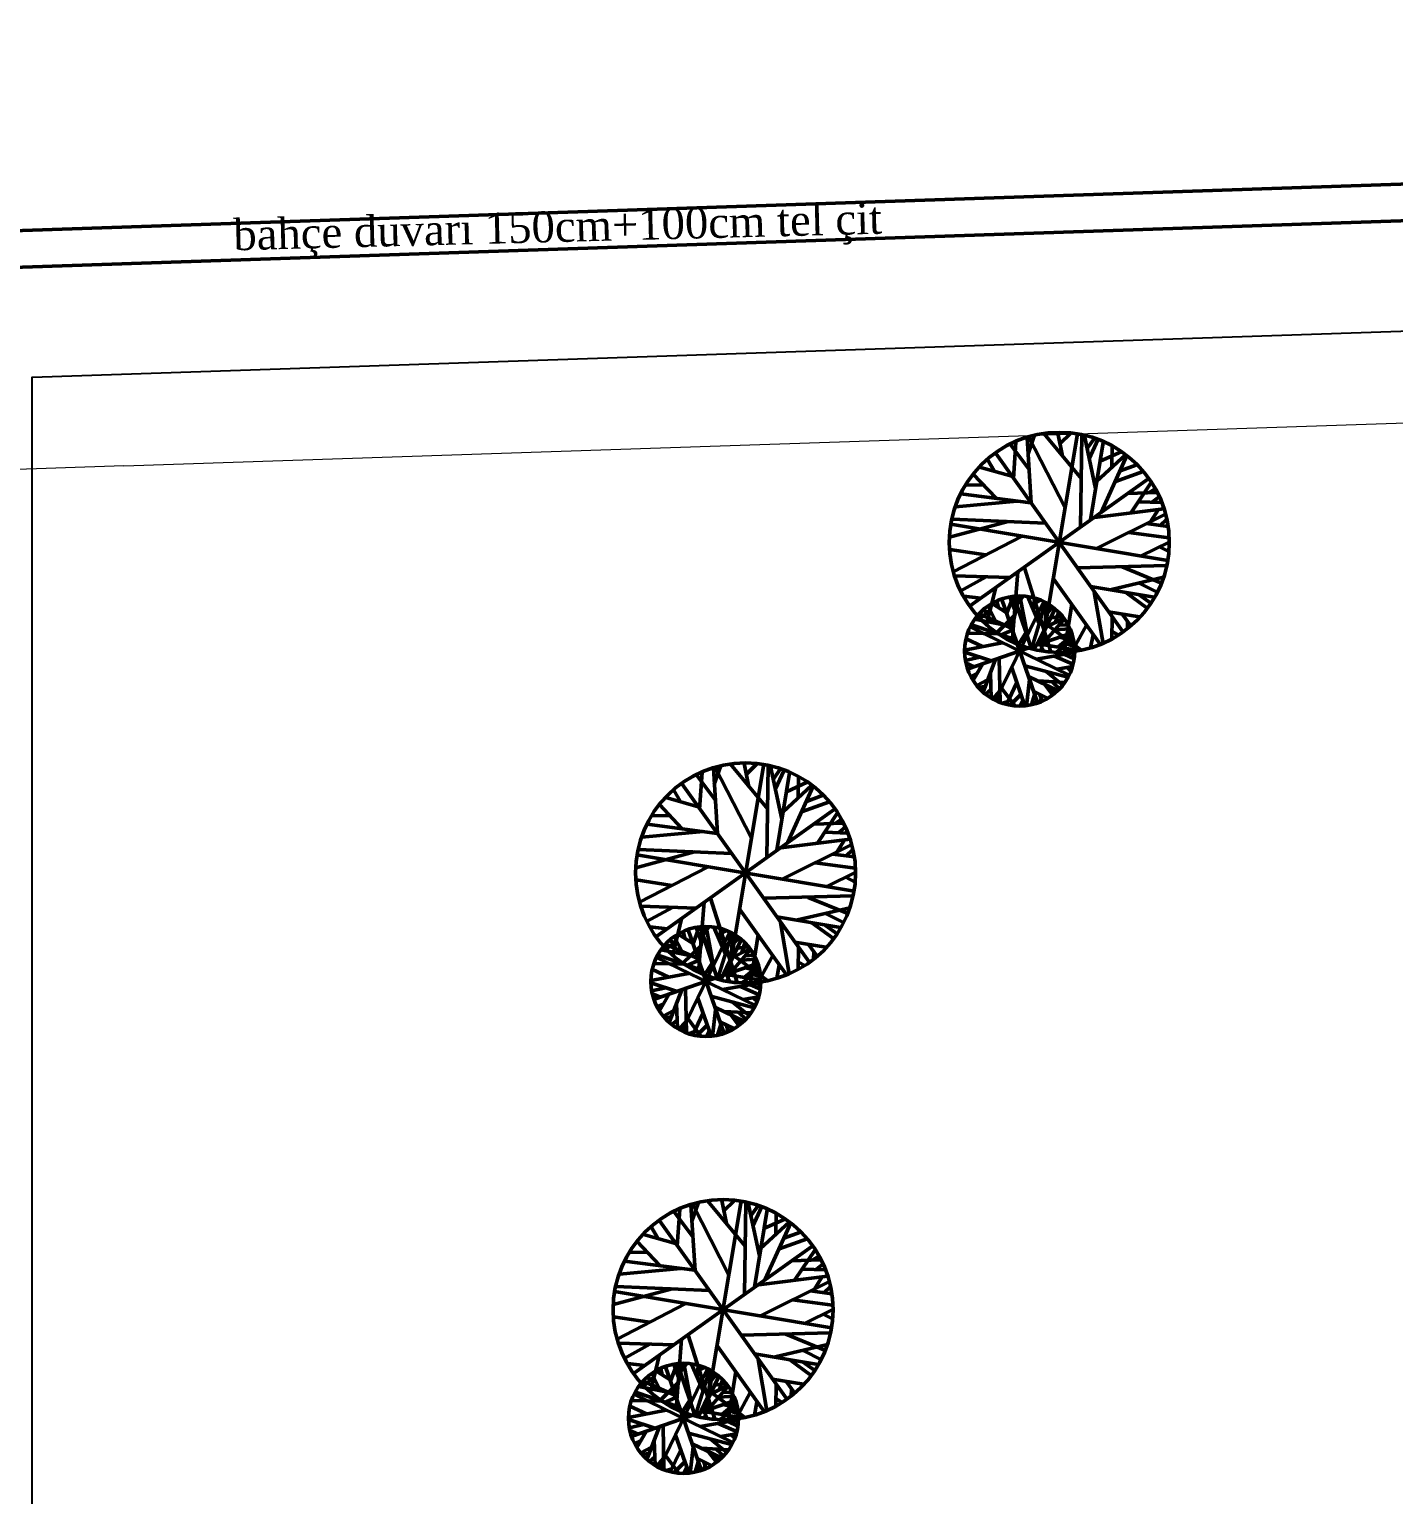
# Model space of a CAD drawing. Header units: millimetres. Extents: x 2046 to 14753, y 2361 to 29276.
# Drawn here: x 6152.1 to 6338, y 27868.6 to 28068.2 of the extents above; entities that cross this region are included whole.
import ezdxf

# ---------------------------------------------------------------- set-up
doc = ezdxf.new("R2010")
doc.units = ezdxf.units.MM
doc.layers.add('A.O. DUVAR', color=7, linetype='Continuous', lineweight=50)
doc.layers.add('TOPRAKLAMA', color=44, linetype='Continuous', lineweight=18)
doc.layers.add('aydınlatma', color=3, linetype='Continuous')
doc.styles.add('A.O. MALZEME', font='times.ttf', dxfattribs={"height": 10})

msp = doc.modelspace()

# ---------------------------------------------------------------- linework, layer by layer
at = {"layer": 'A.O. DUVAR'}
for p, q in [((6097.338, 28038.997), (6586.315, 28055.423)), ((6097.506, 28033.999), (6584.511, 28050.36)), ((6286.178, 28006.997), (6286.519, 28011.973)), ((6288.611, 28003.673), (6288.048, 28012.576)), ((6288.172, 28010.381), (6289.025, 28012.813)), ((6293.23, 28003.014), (6288.284, 28012.651)), ((6289.958, 27983.518), (6294.908, 28013.101)), ((6295.457, 28006.989), (6290.367, 28013.103)), ((6292.89, 28010.049), (6292.255, 28013.187)), ((6292.553, 28011.765), (6293.942, 28013.134)), ((6295.331, 28000.374), (6295.514, 28012.928)), ((6297.372, 28005.639), (6295.851, 28012.814)), ((6296.18, 28011.043), (6297.169, 28012.422)), ((6296.486, 28009.676), (6297.681, 28012.279)), ((6296.708, 28001.402), (6298.425, 28011.926)), ((6283.811, 28010.396), (6301.054, 27986.223)), ((6288.305, 28008.243), (6285.716, 28011.707)), ((6297.54, 28006.64), (6301.441, 28010.22)), ((6297.996, 28009.367), (6300.846, 28010.663)), ((6298.181, 28002.472), (6301.648, 28010.128)), ((6299.614, 28008.638), (6299.661, 28011.319)), ((6285.964, 28007.319), (6281.577, 28008.568)), ((6283.546, 28008.067), (6282.641, 28009.591)), ((6300.079, 28006.616), (6303.877, 28007.982)), ((6300.721, 28008.053), (6303, 28008.872)), ((6282.107, 28006.134), (6279.645, 28006.088)), ((6280.346, 27989.688), (6304.52, 28006.931)), ((6283.774, 28004.367), (6280.706, 28007.627)), ((6302.224, 28002.367), (6304.965, 28006.484)), ((6286.692, 28003.937), (6278.308, 28003.166)), ((6288.567, 28003.68), (6279.006, 28004.937)), ((6301.765, 28004.961), (6305.759, 28005.093)), ((6304.636, 28005.052), (6305.486, 28005.597)), ((6305.144, 28003.823), (6306.022, 28004.534)), ((6306.682, 28002.88), (6297.251, 28001.712)), ((6306.917, 28002.154), (6297.43, 27997.449)), ((6303.232, 28003.857), (6306.378, 28003.731)), ((6304.871, 28001.123), (6305.898, 28002.725)), ((6285.47, 28001.167), (6277.48, 27999.014)), ((6307.224, 27995.834), (6277.641, 28000.784)), ((6290.52, 28000.951), (6277.846, 28001.47)), ((6307.264, 28000.494), (6304.338, 28000.869)), ((6306.17, 28000.62), (6307.023, 28001.45)), ((6277.984, 27994.297), (6287.264, 27999.093)), ((6307.36, 27998.934), (6301.907, 27999.675)), ((6303.602, 27996.474), (6307.397, 27998.355)), ((6282.384, 27996.592), (6277.514, 27997.35)), ((6307.357, 27997.047), (6306.086, 27997.717)), ((6286.777, 27994.313), (6286.028, 27984.771)), ((6291.283, 27983.377), (6287.67, 27994.85)), ((6307.04, 27995.155), (6294.896, 27994.842)), ((6306.37, 27992.75), (6300.985, 27994.967)), ((6285.707, 27993.519), (6278.161, 27993.752)), ((6282.464, 27993.604), (6278.929, 27991.679)), ((6282.531, 27987.072), (6283.716, 27992.022)), ((6298.017, 27984.424), (6291.653, 27993.325)), ((6305.384, 27990.856), (6296.703, 27992.308)), ((6299.534, 27991.892), (6306.64, 27993.563)), ((6305.765, 27991.536), (6303.422, 27992.729)), ((6281.754, 27990.692), (6279.391, 27990.972)), ((6285.2, 27988.745), (6283.273, 27989.963)), ((6283.755, 27976.765), (6290.307, 27990.255)), ((6284.146, 27989.445), (6283.927, 27990.304)), ((6284.603, 27990.525), (6289.46, 27976.495)), ((6285.258, 27988.56), (6286.124, 27990.899)), ((6286.454, 27988.857), (6285.701, 27990.885)), ((6285.955, 27986.622), (6286.942, 27990.972)), ((6286.463, 27990.304), (6288.635, 27983.82)), ((6286.692, 27989.902), (6287.444, 27990.948)), ((6288.078, 27985.654), (6287.066, 27990.975)), ((6289.707, 27987.246), (6288.129, 27990.897)), ((6288.713, 27984.091), (6290.573, 27990.087)), ((6288.908, 27989.076), (6289.047, 27990.671)), ((6288.988, 27989.947), (6289.848, 27990.407)), ((6290.435, 27986.328), (6290.719, 27989.984)), ((6298.392, 27984.533), (6297.199, 27991.539)), ((6304.42, 27989.358), (6301.478, 27991.51)), ((6304.931, 27990.016), (6303.335, 27991.142)), ((6285.935, 27986.632), (6281.527, 27988.585)), ((6283.006, 27989.109), (6281.601, 27987.914)), ((6283.183, 27988.721), (6281.996, 27989.047)), ((6283.734, 27987.638), (6282.722, 27989.635)), ((6286.258, 27988.279), (6283.911, 27985.983)), ((6289.519, 27984.39), (6291.828, 27989.195)), ((6290.58, 27988.39), (6291.521, 27989.47)), ((6290.626, 27989.089), (6291.296, 27989.61)), ((6290.657, 27986.785), (6293.034, 27987.951)), ((6291.261, 27988.028), (6292.811, 27988.247)), ((6291.934, 27987.45), (6292.335, 27988.729)), ((6294.155, 27989.875), (6293.099, 27983.302)), ((6303.371, 27988.161), (6299.161, 27988.865)), ((6299.616, 27985.186), (6299.657, 27988.096)), ((6302.15, 27986.993), (6301.062, 27988.49)), ((6284.095, 27985.864), (6279.959, 27985.959)), ((6280.016, 27981.081), (6294.046, 27985.938)), ((6293.776, 27980.234), (6280.286, 27986.786)), ((6286.487, 27985.047), (6280.481, 27987.086)), ((6285.072, 27987.02), (6280.942, 27987.834)), ((6286.124, 27986.414), (6284.438, 27985.666)), ((6287.885, 27986.005), (6286.859, 27984.403)), ((6290.307, 27986.343), (6289.069, 27983.747)), ((6290.376, 27984.695), (6293.12, 27987.877)), ((6295.347, 27983.669), (6290.586, 27987.212)), ((6291.871, 27986.414), (6293.886, 27986.533)), ((6292.382, 27987.013), (6293.591, 27987.084)), ((6296.132, 27987.027), (6294.144, 27983.413)), ((6300.5, 27985.667), (6299.645, 27986.153)), ((6301.747, 27987.518), (6301.719, 27986.55)), ((6279.534, 27983.625), (6284.663, 27984.616)), ((6281.969, 27984.105), (6279.74, 27985.156)), ((6289.568, 27984.865), (6290.318, 27983.481)), ((6294.511, 27983.69), (6289.822, 27984.462)), ((6293.258, 27984.248), (6291.943, 27983.324)), ((6292.3, 27984.074), (6294.197, 27985.661)), ((6292.447, 27985.382), (6294.381, 27984.882)), ((6292.994, 27984.646), (6294.486, 27984.141)), ((6293.837, 27985.021), (6294.321, 27985.162)), ((6293.907, 27984.36), (6294.428, 27984.577)), ((6297.031, 27985.733), (6296.69, 27983.96)), ((6283.129, 27982.162), (6279.542, 27983.339)), ((6281.585, 27982.661), (6279.618, 27982.236)), ((6283.754, 27982.392), (6282.047, 27977.921)), ((6284.371, 27976.51), (6284.258, 27982.523)), ((6294.521, 27983.309), (6289.306, 27982.392)), ((6294.279, 27981.701), (6291.768, 27982.827)), ((6294.454, 27982.463), (6293.103, 27983.057)), ((6293.394, 27983.103), (6294.113, 27983.726)), ((6293.946, 27982.678), (6294.473, 27982.956)), ((6280.833, 27981.364), (6279.74, 27981.832)), ((6281.21, 27980.428), (6280.368, 27980.053)), ((6280.695, 27979.518), (6281.962, 27981.725)), ((6283.037, 27980.513), (6283.164, 27977.096)), ((6287.749, 27976.061), (6285.953, 27981.229)), ((6293.592, 27979.934), (6287.723, 27981.499)), ((6292.191, 27978.106), (6288.232, 27980.029)), ((6292.931, 27978.875), (6290.661, 27980.699)), ((6292.129, 27981.052), (6294.215, 27981.419)), ((6294.011, 27980.797), (6293.496, 27981.298)), ((6282.653, 27979.571), (6281.203, 27978.801)), ((6282.326, 27978.695), (6281.411, 27978.575)), ((6283.112, 27978.25), (6282.394, 27977.627)), ((6284.322, 27978.071), (6283.361, 27977)), ((6286.362, 27976.076), (6284.578, 27978.448)), ((6286.666, 27979.221), (6285.232, 27976.217)), ((6287.944, 27976.061), (6288.361, 27979.589)), ((6290.845, 27977.098), (6288.925, 27978.03)), ((6289.531, 27979.429), (6293.175, 27979.227)), ((6291.517, 27977.524), (6290.409, 27978.971)), ((6291.855, 27977.767), (6291.248, 27978.532)), ((6292.47, 27978.378), (6291.514, 27979.281)), ((6283.759, 27977.466), (6283.923, 27976.696)), ((6285.441, 27976.649), (6284.68, 27976.391)), ((6287.212, 27977.576), (6285.748, 27976.123)), ((6287.461, 27976.828), (6287.047, 27976.026)), ((6288.624, 27976.201), (6289.054, 27977.591)), ((6289.115, 27976.307), (6288.774, 27976.661)), ((6290.094, 27976.71), (6289.783, 27977.582)), ((6289.975, 27977.019), (6289.825, 27976.558)), ((6247.194, 27938.491), (6252.145, 27968.074)), ((6252.693, 27961.962), (6247.604, 27968.076)), ((6250.127, 27965.022), (6249.492, 27968.16)), ((6249.789, 27966.738), (6251.178, 27968.107)), ((6245.541, 27963.216), (6242.953, 27966.68)), ((6243.414, 27961.97), (6243.756, 27966.946)), ((6245.847, 27958.646), (6245.285, 27967.549)), ((6245.408, 27965.354), (6246.261, 27967.786)), ((6250.467, 27957.987), (6245.52, 27967.624)), ((6252.568, 27955.347), (6252.75, 27967.901)), ((6254.609, 27960.611), (6253.088, 27967.787)), ((6253.416, 27966.016), (6254.406, 27967.395)), ((6253.723, 27964.649), (6254.917, 27967.252)), ((6253.945, 27956.375), (6255.661, 27966.899)), ((6256.851, 27963.611), (6256.898, 27966.292)), ((6240.782, 27963.039), (6239.877, 27964.564)), ((6241.048, 27965.369), (6258.291, 27941.196)), ((6254.777, 27961.613), (6258.677, 27965.193)), ((6255.233, 27964.339), (6258.082, 27965.636)), ((6255.418, 27957.445), (6258.885, 27965.101)), ((6241.011, 27959.34), (6237.942, 27962.599)), ((6243.2, 27962.292), (6238.814, 27963.541)), ((6257.316, 27961.589), (6261.114, 27962.955)), ((6257.958, 27963.026), (6260.237, 27963.845)), ((6239.343, 27961.107), (6236.882, 27961.061)), ((6237.583, 27944.661), (6261.756, 27961.904)), ((6259.002, 27959.934), (6262.995, 27960.066)), ((6259.46, 27957.34), (6262.202, 27961.457)), ((6261.873, 27960.025), (6262.722, 27960.569)), ((6243.928, 27958.909), (6235.545, 27958.139)), ((6245.804, 27958.653), (6236.243, 27959.909)), ((6260.468, 27958.83), (6263.615, 27958.704)), ((6262.381, 27958.796), (6263.259, 27959.507)), ((6242.706, 27956.14), (6234.717, 27953.987)), ((6247.757, 27955.924), (6235.083, 27956.443)), ((6263.919, 27957.852), (6254.487, 27956.685)), ((6264.154, 27957.127), (6254.666, 27952.422)), ((6262.108, 27956.096), (6263.134, 27957.698)), ((6263.407, 27955.593), (6264.259, 27956.423)), ((6264.461, 27950.807), (6234.878, 27955.757)), ((6235.221, 27949.27), (6244.501, 27954.066)), ((6264.597, 27953.907), (6259.144, 27954.647)), ((6264.501, 27955.467), (6261.574, 27955.842)), ((6239.621, 27951.565), (6234.75, 27952.323)), ((6260.839, 27951.447), (6264.634, 27953.328)), ((6264.593, 27952.019), (6263.322, 27952.69)), ((6264.277, 27950.128), (6252.133, 27949.814)), ((6242.944, 27948.492), (6235.398, 27948.725)), ((6239.701, 27948.577), (6236.166, 27946.652)), ((6244.013, 27949.286), (6243.265, 27939.744)), ((6248.519, 27938.35), (6244.906, 27949.823)), ((6255.253, 27939.397), (6248.89, 27948.298)), ((6256.771, 27946.865), (6263.877, 27948.536)), ((6263.607, 27947.723), (6258.222, 27949.94)), ((6239.768, 27942.045), (6240.953, 27946.995)), ((6262.621, 27945.829), (6253.94, 27947.281)), ((6255.628, 27939.506), (6254.436, 27946.512)), ((6261.656, 27944.331), (6258.714, 27946.482)), ((6262.168, 27944.989), (6260.571, 27946.114)), ((6263.002, 27946.509), (6260.658, 27947.702)), ((6238.99, 27945.664), (6236.628, 27945.945)), ((6240.243, 27944.082), (6238.838, 27942.887)), ((6240.42, 27943.694), (6239.233, 27944.02)), ((6240.97, 27942.611), (6239.958, 27944.608)), ((6242.437, 27943.718), (6240.509, 27944.936)), ((6240.992, 27931.738), (6247.544, 27945.228)), ((6241.383, 27944.418), (6241.164, 27945.277)), ((6241.839, 27945.498), (6246.696, 27931.468)), ((6242.494, 27943.533), (6243.361, 27945.872)), ((6243.69, 27943.83), (6242.938, 27945.858)), ((6243.192, 27941.595), (6244.179, 27945.945)), ((6243.7, 27945.277), (6245.872, 27938.793)), ((6243.928, 27944.875), (6244.681, 27945.92)), ((6245.314, 27940.627), (6244.303, 27945.947)), ((6246.944, 27942.219), (6245.366, 27945.87)), ((6245.95, 27939.064), (6247.81, 27945.06)), ((6246.145, 27944.049), (6246.283, 27945.644)), ((6246.225, 27944.92), (6247.085, 27945.38)), ((6246.755, 27939.363), (6249.064, 27944.168)), ((6247.672, 27941.301), (6247.956, 27944.957)), ((6247.817, 27943.363), (6248.757, 27944.442)), ((6247.863, 27944.062), (6248.532, 27944.583)), ((6251.391, 27944.848), (6250.336, 27938.275)), ((6243.723, 27940.02), (6237.718, 27942.058)), ((6242.309, 27941.993), (6238.179, 27942.807)), ((6243.172, 27941.605), (6238.764, 27943.557)), ((6243.495, 27943.252), (6241.147, 27940.956)), ((6247.613, 27939.668), (6250.357, 27942.85)), ((6252.584, 27938.642), (6247.822, 27942.185)), ((6247.894, 27941.757), (6250.27, 27942.924)), ((6248.498, 27943.001), (6250.047, 27943.22)), ((6249.171, 27942.423), (6249.572, 27943.702)), ((6249.619, 27941.986), (6250.828, 27942.057)), ((6253.369, 27942), (6251.381, 27938.386)), ((6260.608, 27943.134), (6256.398, 27943.838)), ((6256.853, 27940.159), (6256.894, 27943.069)), ((6259.386, 27941.966), (6258.298, 27943.463)), ((6258.983, 27942.491), (6258.955, 27941.523)), ((6239.205, 27939.078), (6236.976, 27940.129)), ((6241.331, 27940.837), (6237.195, 27940.932)), ((6237.253, 27936.054), (6251.282, 27940.911)), ((6251.013, 27935.207), (6237.523, 27941.759)), ((6243.361, 27941.387), (6241.674, 27940.639)), ((6245.122, 27940.978), (6244.095, 27939.376)), ((6247.543, 27941.316), (6246.306, 27938.72)), ((6249.108, 27941.387), (6251.123, 27941.506)), ((6249.537, 27939.047), (6251.433, 27940.634)), ((6249.683, 27940.355), (6251.617, 27939.855)), ((6251.073, 27939.994), (6251.558, 27940.135)), ((6254.268, 27940.706), (6253.926, 27938.932)), ((6257.737, 27940.64), (6256.881, 27941.126)), ((6236.771, 27938.598), (6241.899, 27939.589)), ((6240.365, 27937.135), (6236.779, 27938.312)), ((6251.758, 27938.281), (6246.543, 27937.365)), ((6246.805, 27939.838), (6247.555, 27938.454)), ((6251.748, 27938.663), (6247.059, 27939.435)), ((6250.494, 27939.221), (6249.18, 27938.297)), ((6250.231, 27939.619), (6251.722, 27939.114)), ((6251.69, 27937.436), (6250.339, 27938.03)), ((6250.631, 27938.076), (6251.35, 27938.699)), ((6251.143, 27939.333), (6251.665, 27939.55)), ((6238.822, 27937.634), (6236.855, 27937.209)), ((6238.07, 27936.337), (6236.976, 27936.805)), ((6237.932, 27934.491), (6239.199, 27936.698)), ((6240.99, 27937.364), (6239.284, 27932.894)), ((6241.607, 27931.483), (6241.495, 27937.496)), ((6244.985, 27931.034), (6243.19, 27936.202)), ((6250.829, 27934.907), (6244.96, 27936.472)), ((6251.516, 27936.674), (6249.005, 27937.8)), ((6249.366, 27936.025), (6251.452, 27936.392)), ((6251.248, 27935.77), (6250.733, 27936.271)), ((6251.183, 27937.651), (6251.709, 27937.929)), ((6238.447, 27935.401), (6237.605, 27935.026)), ((6239.89, 27934.544), (6238.44, 27933.774)), ((6240.274, 27935.486), (6240.4, 27932.069)), ((6243.903, 27934.194), (6242.468, 27931.19)), ((6245.181, 27931.033), (6245.598, 27934.562)), ((6249.427, 27933.079), (6245.469, 27935.001)), ((6246.768, 27934.402), (6250.412, 27934.2)), ((6250.168, 27933.848), (6247.898, 27935.672)), ((6249.706, 27933.351), (6248.751, 27934.254)), ((6239.562, 27933.668), (6238.648, 27933.548)), ((6240.349, 27933.223), (6239.631, 27932.6)), ((6241.558, 27933.044), (6240.598, 27931.973)), ((6240.995, 27932.439), (6241.16, 27931.669)), ((6243.598, 27931.049), (6241.815, 27933.421)), ((6244.449, 27932.549), (6242.985, 27931.096)), ((6245.86, 27931.174), (6246.291, 27932.564)), ((6248.081, 27932.071), (6246.162, 27933.003)), ((6247.33, 27931.683), (6247.02, 27932.555)), ((6247.211, 27931.991), (6247.061, 27931.531)), ((6248.753, 27932.497), (6247.646, 27933.944)), ((6249.092, 27932.74), (6248.485, 27933.505)), ((6242.678, 27931.622), (6241.917, 27931.364)), ((6244.697, 27931.801), (6244.283, 27930.999)), ((6246.352, 27931.28), (6246.01, 27931.634)), ((6242.354, 27905.827), (6243.207, 27908.258)), ((6247.412, 27898.46), (6242.466, 27908.096)), ((6244.14, 27878.963), (6249.09, 27908.546)), ((6249.639, 27902.434), (6244.549, 27908.548)), ((6247.072, 27905.495), (6246.437, 27908.633)), ((6246.735, 27907.21), (6248.124, 27908.579)), ((6249.514, 27895.82), (6249.696, 27908.374)), ((6251.555, 27901.084), (6250.034, 27908.26)), ((6242.487, 27903.688), (6239.899, 27907.153)), ((6240.36, 27902.443), (6240.702, 27907.419)), ((6242.793, 27899.118), (6242.23, 27908.021)), ((6250.362, 27906.489), (6251.351, 27907.868)), ((6250.669, 27905.122), (6251.863, 27907.725)), ((6250.89, 27896.848), (6252.607, 27907.372)), ((6252.178, 27904.812), (6255.028, 27906.109)), ((6253.797, 27904.084), (6253.844, 27906.764)), ((6237.728, 27903.512), (6236.823, 27905.036)), ((6237.993, 27905.841), (6255.237, 27881.668)), ((6251.722, 27902.086), (6255.623, 27905.666)), ((6252.363, 27897.917), (6255.831, 27905.574)), ((6254.903, 27903.498), (6257.182, 27904.318)), ((6234.528, 27885.133), (6258.702, 27902.376)), ((6237.957, 27899.813), (6234.888, 27903.072)), ((6240.146, 27902.764), (6235.759, 27904.013)), ((6254.261, 27902.061), (6258.059, 27903.428)), ((6242.749, 27899.125), (6233.188, 27900.382)), ((6236.289, 27901.579), (6233.827, 27901.534)), ((6255.947, 27900.406), (6259.941, 27900.539)), ((6256.406, 27897.813), (6259.147, 27901.93)), ((6258.818, 27900.498), (6259.668, 27901.042)), ((6240.874, 27899.382), (6232.491, 27898.611)), ((6260.864, 27898.325), (6251.433, 27897.158)), ((6257.414, 27899.303), (6260.56, 27899.177)), ((6259.053, 27896.569), (6260.08, 27898.17)), ((6259.327, 27899.269), (6260.204, 27899.98)), ((6239.652, 27896.612), (6231.662, 27894.46)), ((6261.407, 27891.28), (6231.823, 27896.23)), ((6244.702, 27896.396), (6232.028, 27896.915)), ((6261.1, 27897.599), (6251.612, 27892.895)), ((6261.447, 27895.94), (6258.52, 27896.315)), ((6260.352, 27896.066), (6261.205, 27896.895)), ((6232.167, 27889.742), (6241.446, 27894.539)), ((6261.542, 27894.379), (6256.089, 27895.12)), ((6236.566, 27892.038), (6231.696, 27892.795)), ((6257.784, 27891.919), (6261.58, 27893.801)), ((6261.539, 27892.492), (6260.268, 27893.162)), ((6245.465, 27878.822), (6241.852, 27890.295)), ((6261.222, 27890.6), (6249.079, 27890.287)), ((6260.552, 27888.196), (6255.168, 27890.412)), ((6239.889, 27888.965), (6232.343, 27889.198)), ((6236.646, 27889.05), (6233.112, 27887.124)), ((6240.959, 27889.758), (6240.21, 27880.217)), ((6252.199, 27879.869), (6245.835, 27888.771)), ((6253.716, 27887.338), (6260.822, 27889.008)), ((6259.948, 27886.981), (6257.604, 27888.174)), ((6235.936, 27886.137), (6233.573, 27886.418)), ((6236.713, 27882.518), (6237.899, 27887.467)), ((6239.44, 27884.006), (6240.306, 27886.344)), ((6240.636, 27884.303), (6239.884, 27886.33)), ((6240.137, 27882.068), (6241.125, 27886.417)), ((6240.874, 27885.347), (6241.626, 27886.393)), ((6242.26, 27881.099), (6241.248, 27886.42)), ((6243.889, 27882.691), (6242.311, 27886.343)), ((6243.09, 27884.522), (6243.229, 27886.117)), ((6259.566, 27886.301), (6250.886, 27887.754)), ((6252.574, 27879.978), (6251.382, 27886.985)), ((6258.602, 27884.804), (6255.66, 27886.955)), ((6259.113, 27885.462), (6257.517, 27886.587)), ((6237.188, 27884.555), (6235.783, 27883.36)), ((6237.365, 27884.166), (6236.178, 27884.492)), ((6237.916, 27883.084), (6236.904, 27885.08)), ((6239.383, 27884.19), (6237.455, 27885.409)), ((6237.937, 27872.21), (6244.489, 27885.701)), ((6238.328, 27884.89), (6238.109, 27885.749)), ((6238.785, 27885.97), (6243.642, 27871.941)), ((6240.645, 27885.749), (6242.817, 27879.266)), ((6242.895, 27879.537), (6244.755, 27885.532)), ((6243.171, 27885.392), (6244.03, 27885.853)), ((6243.701, 27879.835), (6246.01, 27884.641)), ((6244.617, 27881.773), (6244.901, 27885.43)), ((6244.763, 27883.835), (6245.703, 27884.915)), ((6244.809, 27884.534), (6245.478, 27885.056)), ((6246.116, 27882.896), (6246.517, 27884.175)), ((6248.337, 27885.32), (6247.281, 27878.747)), ((6257.554, 27883.607), (6253.344, 27884.311)), ((6247.958, 27875.68), (6234.468, 27882.231)), ((6240.669, 27880.492), (6234.663, 27882.531)), ((6239.254, 27882.465), (6235.124, 27883.279)), ((6240.117, 27882.077), (6235.709, 27884.03)), ((6240.44, 27883.725), (6238.093, 27881.429)), ((6244.558, 27880.14), (6247.302, 27883.323)), ((6249.529, 27879.115), (6244.768, 27882.657)), ((6244.839, 27882.23), (6247.216, 27883.396)), ((6245.443, 27883.473), (6246.993, 27883.693)), ((6246.565, 27882.458), (6247.773, 27882.53)), ((6250.314, 27882.473), (6248.326, 27878.859)), ((6253.799, 27880.631), (6253.839, 27883.542)), ((6256.332, 27882.438), (6255.244, 27883.936)), ((6255.929, 27882.963), (6255.901, 27881.996)), ((6236.151, 27879.551), (6233.922, 27880.602)), ((6238.277, 27881.309), (6234.141, 27881.405)), ((6234.199, 27876.527), (6248.228, 27881.384)), ((6240.306, 27881.859), (6238.62, 27881.112)), ((6242.067, 27881.45), (6241.041, 27879.849)), ((6244.489, 27881.789), (6243.251, 27879.193)), ((6243.751, 27880.311), (6244.501, 27878.927)), ((6246.054, 27881.86), (6248.068, 27881.979)), ((6246.482, 27879.519), (6248.379, 27881.107)), ((6246.629, 27880.828), (6248.563, 27880.328)), ((6247.176, 27880.092), (6248.668, 27879.587)), ((6248.019, 27880.466), (6248.503, 27880.608)), ((6251.213, 27881.178), (6250.872, 27879.405)), ((6254.682, 27881.113), (6253.827, 27881.599)), ((6233.716, 27879.071), (6238.845, 27880.061)), ((6237.311, 27877.608), (6233.724, 27878.785)), ((6235.767, 27878.106), (6233.8, 27877.682)), ((6248.704, 27878.754), (6243.489, 27877.837)), ((6248.693, 27879.135), (6244.005, 27879.907)), ((6248.461, 27877.147), (6245.95, 27878.272)), ((6247.44, 27879.693), (6246.125, 27878.769)), ((6248.636, 27877.909), (6247.285, 27878.502)), ((6247.577, 27878.549), (6248.295, 27879.172)), ((6248.089, 27879.805), (6248.61, 27880.022)), ((6248.129, 27878.124), (6248.655, 27878.402)), ((6235.015, 27876.81), (6233.922, 27877.278)), ((6234.877, 27874.964), (6236.145, 27877.171)), ((6237.936, 27877.837), (6236.229, 27873.366)), ((6238.553, 27871.956), (6238.44, 27877.969)), ((6241.931, 27871.507), (6240.136, 27876.675)), ((6247.774, 27875.38), (6241.905, 27876.944)), ((6247.113, 27874.321), (6244.843, 27876.144)), ((6246.311, 27876.498), (6248.397, 27876.864)), ((6248.193, 27876.242), (6247.678, 27876.743)), ((6235.393, 27875.874), (6234.55, 27875.499)), ((6236.835, 27875.016), (6235.385, 27874.247)), ((6236.508, 27874.141), (6235.593, 27874.02)), ((6237.219, 27875.959), (6237.346, 27872.542)), ((6240.848, 27874.667), (6239.414, 27871.663)), ((6242.126, 27871.506), (6242.543, 27875.035)), ((6246.373, 27873.552), (6242.414, 27875.474)), ((6243.713, 27874.875), (6247.357, 27874.673)), ((6245.699, 27872.97), (6244.591, 27874.417)), ((6246.652, 27873.824), (6245.696, 27874.727)), ((6237.295, 27873.696), (6236.576, 27873.073)), ((6238.504, 27873.516), (6237.544, 27872.446)), ((6237.941, 27872.911), (6238.105, 27872.142)), ((6240.544, 27871.522), (6238.76, 27873.893)), ((6239.623, 27872.094), (6238.862, 27871.837)), ((6241.394, 27873.022), (6239.931, 27871.569)), ((6241.643, 27872.274), (6241.229, 27871.472)), ((6242.806, 27871.646), (6243.236, 27873.037)), ((6243.298, 27871.752), (6242.956, 27872.107)), ((6245.027, 27872.543), (6243.107, 27873.476)), ((6244.276, 27872.155), (6243.966, 27873.027)), ((6244.157, 27872.464), (6244.007, 27872.004)), ((6246.037, 27873.213), (6245.43, 27873.978))]:
    msp.add_line(p, q, dxfattribs=at)
for centre, radius in [((6292.433, 27998.309), 14.997), ((6287.031, 27983.51), 7.499), ((6249.67, 27953.282), 14.997), ((6244.268, 27938.483), 7.499), ((6246.615, 27893.755), 14.997), ((6241.213, 27878.955), 7.499)]:
    msp.add_circle(centre, radius, dxfattribs=at)
at = {"layer": 'aydınlatma'}
msp.add_lwpolyline([(6202.426, 27440.644), (6202.426, 27450.644), (6152.426, 27450.644), (6152.426, 28020.836), (6925.639, 28046.811), (6934.607, 28049.142)], dxfattribs=at)
at = {"layer": 'TOPRAKLAMA'}
for points in [[(6164.926, 28008.749), (6927.443, 28034.365), (7957.776, 28302.2)], [(6164.926, 28008.749), (5971.649, 28002.256), (4976.854, 28090.708), (4709.696, 28168.367), (4416.838, 27610.215), (4969.639, 27344.036), (5934.635, 26561.367), (7101.791, 26922.675)]]:
    msp.add_lwpolyline(points, dxfattribs=at)

# ---------------------------------------------------------------- texts
at = {"layer": 'A.O. DUVAR', "style": 'A.O. MALZEME'}
msp.add_text('bahçe duvarı 150cm+100cm tel çit', height=4.21426, rotation=1.47352, dxfattribs=at).set_placement((6179.916, 28038.103, 2.634))

doc.saveas('drawing.dxf')
